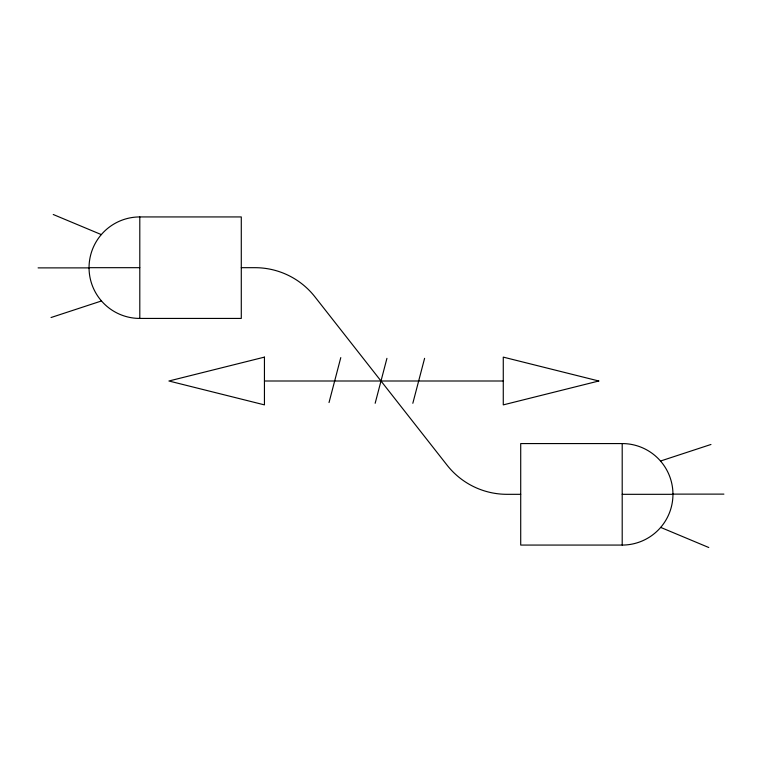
<?xml version="1.0" encoding="UTF-8"?>
<svg xmlns="http://www.w3.org/2000/svg" width="762" height="762" viewBox="0 0 762 762"><rect width="100%" height="100%" fill="white"/><g stroke="black" fill="none" stroke-linecap="round" stroke-linejoin="round"><path stroke-width="1.14" d="M329.022 402.555L340.785 357.597M375.161 403.288L386.934 358.34M412.823 403.288L424.596 358.34M51.044 317.525L101.489 300.961M660.511 461.039L710.956 444.475M139.798 216.932L241.287 216.932L241.287 318.43L139.798 318.43A50.749 50.749 0 0 1 89.049 267.681A50.749 50.749 0 0 1 139.798 216.932L139.798 318.43M89.049 267.681L139.798 267.681M241.287 267.681L255.022 267.681A76.124 76.124 0 0 1 314.897 296.799L447.103 465.201A76.124 76.124 0 0 0 506.978 494.319L520.713 494.319M38.1 267.881L89.049 267.881M264.443 381L503.272 381M622.202 443.57L520.713 443.57L520.713 545.068L622.202 545.068A50.749 50.749 0 0 0 672.951 494.319A50.749 50.749 0 0 0 622.202 443.57L622.202 545.068M672.951 494.119L723.9 494.119M622.202 494.319L672.951 494.319M53.235 214.493L101.317 234.601M660.683 527.399L708.765 547.507M264.443 357.121L168.916 381L264.443 404.879L264.443 357.121M598.799 381L503.272 404.879L503.272 357.121L598.799 381"/></g></svg>
